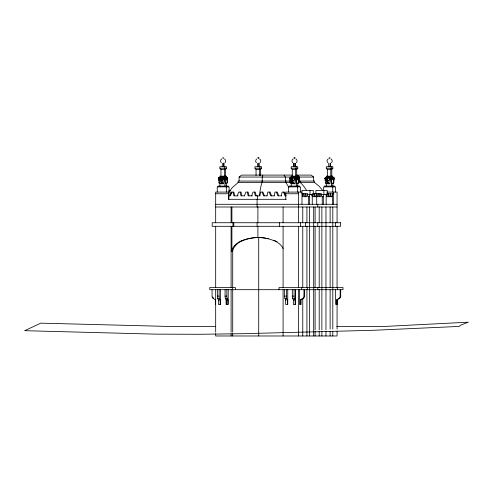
<?xml version="1.0" encoding="UTF-8"?>
<svg xmlns="http://www.w3.org/2000/svg" width="493" height="493" viewBox="0 0 493 493"><rect width="100%" height="100%" fill="white"/><g stroke="black" fill="none" stroke-linecap="round" stroke-linejoin="round"><path stroke-width="0.74" d="M225.048 178.497L225.061 178.127M227.686 178.632L227.489 177.782L225.412 176.95L225.048 178.312L225.338 183.778L227.39 182.885L227.544 179.853M291.301 178.497L291.314 178.127M331.456 178.497L331.469 178.127M334.094 178.632L333.897 177.782L331.82 176.95L331.462 178.312L331.746 183.778L333.798 182.885L333.952 179.853M296.466 177.628L296.724 183.778L298.764 182.885L298.881 179.865M290.543 180.611C290.87 187.389 288.078 176.617 291.665 176.95L291.308 178.312L291.591 183.778L290.211 182.885M225.338 183.778L227.168 182.885L226.946 178.725A1.3 0.376 -90 0 1 227.291 177.924A1.3 0.376 -90 0 1 227.637 178.725M291.357 179.212L289.983 178.725A1.3 0.376 -90 0 1 290.599 178.3M325.115 178.725L325.626 179.23L325.226 180.21L325.608 180.42M220.235 178.497L220.279 178.127M223.391 183.778L222.183 182.885L223.107 178.244L221.277 177.782C218.8 179.507 223.902 182.065 223.009 178.725A1.3 1.245 -90 0 0 220.716 178.725L221.191 183.778L223.391 183.778L224.475 178.867L224.229 177.628M295.708 179.212L294.937 183.778L292.737 183.778L292.971 182.885L291.985 178.429L292.657 177.782L293.883 177.782C295.56 178.497 294.235 181.486 292.528 180.21L292.232 179.23M294.937 183.778L293.705 182.885L294.185 179.107L294.45 178.811L295.609 179.366L295.849 178.127M326.643 178.497L326.693 178.127M330.643 177.628L330.883 178.867L329.805 183.778L328.597 182.885L329.521 178.244L327.691 177.782L327.087 178.244L327.124 178.922M230.841 195.148L230.964 193.761M220.088 177.628L220.124 179.507L218.763 179.095L218.855 177.782L220.365 176.95M227.298 180.253C226.675 180.974 226.071 178.207 227.489 177.782M296.724 183.778L298.548 182.885C298.012 183.131 298.062 175.225 298.998 178.793M326.754 183.778L325.362 182.885L325.066 178.429L325.269 177.782L326.779 176.95M326.612 180.931L326.502 177.628M331.579 179.507L333.434 179.107L333.416 177.998L333.897 177.782M318.854 193.761L318.41 196.725L316.925 196.725M320.998 193.761L320.555 196.725L319.063 196.725M328.135 193.761L327.691 196.725L326.785 196.725L326.391 194.501M330.279 193.761L329.835 196.725L328.344 196.725M332.418 193.761L331.974 196.725L330.489 196.725M302.357 196.725L302.881 193.761M305.025 193.761L304.501 196.725L303.596 196.725L303.152 193.761M307.164 193.761L306.64 196.725L305.155 196.725M311.773 195.98L312.032 194.501M314.306 193.761L313.782 196.725L312.876 196.725L312.544 194.501M316.444 193.761L315.921 196.725L314.435 196.725M334.796 179.353L334.648 179.834M292.139 178.977L292.152 178.725A1.3 1.245 -90 0 1 294.444 178.725L295.886 178.688M221.277 177.782L221.443 176.95L223.311 176.95L224.333 177.782L223.107 178.244M292.657 177.782L292.817 176.95L294.685 176.95L295.899 178.497M327.691 177.782L327.857 176.95L329.725 176.95L330.741 177.782L329.521 178.244M225.135 177.628L226.934 178.244M291.388 177.628L289.97 178.244M331.542 177.628L333.342 178.244M259.842 195.844L260.631 192.091L262.991 192.091L264.377 195.844M267.003 195.844L267.798 192.091L270.158 192.091L271.544 195.844M274.17 195.844L274.958 192.091L277.319 192.091L278.705 195.844M281.33 195.844L282.125 192.091L284.486 192.091L285.872 195.844M296.657 177.092L296.435 177.782L298.265 178.244M325.158 177.998L326.612 177.277L326.471 177.782L325.084 178.244M262.8 175.095L262.233 177.055L262.233 181.067M221.191 183.778L221.456 182.885L220.624 178.632L220.42 179.212M327.605 183.778L327.87 182.885L327.038 178.632L326.693 178.867L327.605 183.778L329.805 183.778M220.71 178.811L220.279 178.867L220.525 177.628M292.737 183.778L291.659 178.867L291.899 177.628M327.321 179.705C327.494 181.104 329.762 180.438 329.663 179.23L329.423 178.725A1.3 1.245 -90 0 0 327.124 178.725L326.693 178.867L326.933 177.628M291.899 179.366L292.084 178.811M327.124 178.811L326.834 179.212M237.275 195.844L238.661 192.091L241.022 192.091L241.816 195.844M244.442 195.844L245.828 192.091L248.189 192.091L248.977 195.844M251.603 195.844L252.989 192.091L255.349 192.091L256.144 195.844M258.24 158.592L258.548 157.809M298.678 180.179L298.647 180.518L297.778 179.711L298.296 178.725A1.3 0.376 -90 0 1 298.912 178.3M225.326 177.092L227.008 177.998M291.579 177.092L290.044 177.998M331.734 177.092L333.416 177.998M298.82 177.782L296.743 176.95L296.576 177.277L298.339 177.998M228.888 192.153L232.246 187.679L238.125 182.552L290.426 182.552M294.45 178.811L295.849 178.867M223.119 158.592L223.674 157.809L222.571 157.809M221.154 177.092L220.42 177.782L220.673 178.244M292.534 177.092L291.801 177.782L292.053 178.244M327.568 177.092L326.834 177.782L327.087 178.244M292.022 179.507L292.337 179.095M225.387 176.18L225.387 169.617L226.466 168.255L226.466 166.726L219.878 166.726L219.878 168.255L220.956 169.617L220.956 176.18M260.483 175.453L260.483 169.617L261.561 168.255L261.561 166.726L254.973 166.726L254.973 168.255L256.046 169.617L256.046 175.453M296.706 176.18L296.706 169.617L297.784 168.255L297.784 166.726L291.19 166.726L291.19 168.255L292.269 169.617L292.269 176.18M331.801 176.18L331.801 169.617L332.874 168.255L332.874 166.726L326.286 166.726L326.286 168.255L327.364 169.617L327.364 176.18M224.944 162.696C226.139 161.661 225.812 159.596 224.414 158.912M260.064 162.696C261.253 161.661 260.933 159.596 259.528 158.912M296.342 162.696C297.532 161.661 297.211 159.596 295.806 158.912M331.456 162.696C332.646 161.661 332.325 159.596 330.926 158.912M220.642 179.507L220.975 179.107M222.503 177.782L223.311 176.95M293.883 177.782L294.685 176.95M328.917 177.782L329.725 176.95M239.099 181.067L239.099 177.055L241.545 175.095L292.349 175.095M222.867 177.998L223.865 177.277L223.6 177.092M294.247 177.998L295.245 177.277L294.974 177.092M329.281 177.998L330.279 177.277L330.008 177.092M221.832 158.912C220.426 159.596 220.106 161.661 221.295 162.696M256.945 158.912C255.54 159.596 255.22 161.661 256.409 162.696M293.224 158.912C291.825 159.596 291.499 161.661 292.688 162.696M328.344 158.912C326.939 159.596 326.619 161.661 327.808 162.696M291.659 178.867L291.998 178.632M219.194 180.42L218.818 180.21L219.219 179.23L218.701 178.725A1.3 0.376 -90 0 1 219.194 178.022M300.539 304.409L300.539 299.935L302.912 298.302A2.434 2.329 -90 0 0 303.959 296.096L303.959 289.687M300.539 299.935L303.448 298.302A2.434 2.329 -90 0 0 304.495 296.096L304.495 289.687M336.744 304.409L336.744 299.935L339.122 298.302A2.434 2.329 -90 0 0 340.164 296.096L340.164 289.687M336.744 299.935L339.652 298.302A2.434 2.329 -90 0 0 340.7 296.096L340.7 289.687M223.027 178.139L224.112 177.492M294.407 178.139L295.486 177.492M329.441 178.139L330.52 177.492M221.443 176.95L220.889 177.277L220.913 177.998M292.817 176.95L292.263 177.277L292.287 177.998M327.857 176.95L327.297 177.277L327.327 177.998M218.744 177.998L220.198 177.277M220.365 177.227L218.855 177.782M290.155 177.782L291.665 177.227M326.773 177.227L325.269 177.782M331.746 183.778L333.798 182.885M218.701 178.139L220.124 177.492L218.676 178.244M289.995 178.139L291.425 177.492M325.109 178.139L326.539 177.492M294.487 178.244L295.609 177.628M226.946 178.811L225.104 179.212M296.466 179.366L298.277 178.811M333.354 178.811L331.512 179.212M290.334 180.518L290.58 179.261L289.983 178.793M296.503 179.507L298.357 179.095M225.172 179.507L227.026 179.107M333.706 180.253L332.781 179.705L333.354 178.725A1.3 0.376 -90 0 1 333.706 177.924A1.3 0.376 -90 0 1 334.051 178.725M225.061 178.867L226.916 178.632L225.048 178.688M296.392 178.867L298.253 178.632M331.469 178.867L333.33 178.632L331.462 178.688M223.175 178.429L224.512 178.312M294.549 178.429L295.886 178.312M329.583 178.429L330.92 178.312M218.652 178.429L220.007 178.312M289.952 178.429L291.308 178.312M325.066 178.429L326.415 178.312M257.623 157.809L258.85 157.809M293.902 157.809L295.134 157.809M330.187 157.809L329.084 157.809L329.632 158.592M219.878 168.255L226.466 168.255M254.973 168.255L261.561 168.255M291.19 168.255L297.784 168.255M326.286 168.255L332.874 168.255M220.956 169.617L225.387 169.617M256.046 169.617L260.483 169.617M292.269 169.617L296.706 169.617M327.364 169.617L331.801 169.617M296.786 175.095L311.206 175.095L313.653 177.055L313.653 181.067M239.099 177.055L291.32 177.055M297.273 177.055L313.653 177.055M290.426 181.067L238.125 181.067L238.125 182.552M298.746 181.067L314.626 181.067L314.626 182.552L319.174 186.299L322.853 190.612M298.746 182.552L314.626 182.552M218.8 179.853L218.954 182.885L220.396 183.482M221.456 182.885L222.183 182.885M292.971 182.885L293.705 182.885M325.362 182.885L326.804 183.482M327.87 182.885L328.597 182.885M228.863 190.403L230.638 190.403M301.975 192.079L285.78 192.079L285.78 199.308M327.167 192.079L337.07 192.079L337.07 222.737M215.681 193.761L228.407 193.761M284.245 193.761L285.102 193.761M285.78 193.761L298.505 193.761M301.661 193.761L307.435 193.761L307.878 196.725L309.401 196.725M312.519 193.761L321.263 193.761L321.787 196.725L323.316 196.725M326.828 193.761L334.075 193.761M307.299 194.513L313.289 194.513L313.289 190.403L301.993 190.403L301.975 204.293M320.931 194.513L327.198 194.513L327.198 190.403L315.902 190.403L315.902 193.829M238.131 195.844L233.793 195.844L232.998 192.091M244.602 195.844L240.954 195.844L240.165 192.091M252.465 195.844L248.121 195.844L247.326 192.091M259.94 195.844L255.288 195.844L254.493 192.091M267.163 195.844L263.521 195.844L262.134 192.091M274.33 195.844L270.682 195.844L269.295 192.091M281.497 195.844L277.849 195.844L276.462 192.091M286.248 195.844L285.016 195.844L283.629 192.091M286.248 199.308L228.407 199.308L228.407 192.079M215.681 204.293L337.07 204.293M215.681 206.998L337.07 206.998M231.907 226.305L231.907 251.066A10.513 10.063 90 0 1 234.323 245.939A19.572 18.74 -90 0 1 241.527 240.769L242.334 240.769A48.745 46.669 90 0 1 258.714 237.521A48.745 46.669 -90 0 1 265.665 238.125M234.323 245.939L235.136 245.939A19.572 18.74 -90 0 1 242.334 240.769M231.1 251.066L232.714 251.066A10.513 10.063 90 0 1 235.136 245.939M217.351 289.687L217.351 296.096L219.12 296.096A2.434 0.703 -90 0 0 219.434 298.302L220.149 299.935L220.149 304.409M225.067 289.687L225.067 296.096L226.835 296.096A2.434 0.703 -90 0 0 227.15 298.302L227.871 299.935L227.871 304.409M284.609 289.687L284.609 296.096L286.378 296.096A2.434 0.703 -90 0 0 286.692 298.302L287.407 299.935L287.407 304.409M292.324 289.687L292.324 296.096L294.093 296.096A2.434 0.703 -90 0 0 294.407 298.302L295.128 299.935L295.128 304.409M303.959 296.096L304.495 296.096M340.164 296.096L340.7 296.096M212.052 289.687L212.052 296.096A2.434 2.329 -90 0 0 213.099 298.302L213.635 298.302A2.434 2.329 -90 0 1 213.309 298.037M217.351 296.096A2.434 0.703 -90 0 0 217.666 298.302L219.434 298.302M225.067 296.096A2.434 0.703 -90 0 0 225.381 298.302L227.15 298.302M284.609 296.096A2.434 0.703 -90 0 0 284.923 298.302L286.692 298.302M292.324 296.096A2.434 0.703 -90 0 0 292.639 298.302L294.407 298.302M302.912 298.302L303.448 298.302M339.122 298.302L339.652 298.302M217.666 298.302L218.381 299.935L220.149 299.935M225.381 298.302L226.102 299.935L227.871 299.935M284.923 298.302L285.638 299.935L287.407 299.935M292.639 298.302L293.36 299.935L295.128 299.935M215.503 326.551L168.526 326.44L40.802 323.149L24.65 330.692L154.857 334.125L198.925 334.285L243.037 333.693L373.996 330.267L459.112 326.428L460.721 325.127L468.35 322.182L384.503 326.452L336.781 326.551M291.314 178.867L289.958 178.632L291.308 178.688M331.462 178.312L333.323 178.429M296.385 178.312L298.247 178.429M225.048 178.312L226.916 178.429M325.072 178.632L326.428 178.867M218.658 178.632L220.014 178.867M329.57 178.632L330.883 178.867M223.156 178.632L224.475 178.867M290.063 179.107L291.425 179.507M325.17 179.095L326.539 179.507M294.185 179.107L295.486 179.507M329.232 179.095L330.52 179.507M222.824 179.095L224.112 179.507M326.656 178.312L327.025 178.429M291.622 178.312L291.985 178.429M220.248 178.312L220.611 178.429M331.579 177.492L333.367 178.139M296.503 177.492L298.29 178.139M225.172 177.492L226.959 178.139M325.097 178.811L326.502 179.366M218.682 178.811L220.088 179.366M332.473 177.092L334.057 178.139M298.98 178.139L297.587 177.628M226.059 177.092L227.643 178.139M329.484 178.811L330.643 179.366M223.07 178.811L224.229 179.366M331.82 176.95L333.527 177.782M296.743 176.95L298.45 177.782M225.412 176.95L227.113 177.782M334.007 177.998L332.387 176.95M297.31 176.95L298.931 177.998M227.593 177.998L225.973 176.95M218.954 182.885L220.346 183.778M213.099 298.302L215.472 299.935L215.472 304.409M297.63 175.095L299.51 177.055L299.51 181.067M284.054 175.095L285.361 177.055L285.361 181.067M288.799 187.217L285.885 182.552L285.885 181.067M294.21 157.809L294.518 158.592M234.65 195.844L233.855 192.091L231.5 192.091L230.114 195.844L228.881 195.844L228.881 199.308M330.544 193.761L331.068 196.725M328.406 193.761L328.93 196.725M319.125 193.761L319.649 196.725M316.981 193.761L317.504 196.725M327.056 177.492L327.167 178.139M292.022 177.492L292.133 178.139M220.642 177.492L220.753 178.139M314.571 193.761L315.015 196.725M305.29 193.761L305.734 196.725M333.465 179.865L333.582 182.885M337.348 287.518L337.348 289.687M337.28 299.935L337.28 304.409L335.622 304.409L335.622 289.687M337.07 226.305L337.07 287.518M337.07 299.553L337.07 329.145M337.07 331.425L337.07 335.98L215.681 335.98L215.681 333.699M335.499 192.079L335.499 186.865L323.661 186.865L323.661 190.594M335.48 222.737L335.48 226.305M334.716 186.865L334.716 186.083L324.449 186.083L324.449 186.865M333.595 192.079L333.595 204.293M332.874 177.702L332.874 176.18L326.286 176.18L326.286 186.083M332.874 183.032L332.874 186.083M332.757 186.865L332.757 192.079M332.8 206.998L332.8 329.145M332.8 331.425L332.8 335.98M332.522 193.761L332.522 204.293M332.337 186.083L332.337 186.865M331.351 166.726L330.772 169.617L330.772 176.18M331.351 176.18L331.351 186.083M330.464 163.171L330.464 166.726M330.119 206.998L330.119 222.737M330.119 226.305L330.119 287.518M330.119 289.687L330.119 329.145M330.119 331.425L330.119 335.98M330.057 163.171L330.057 166.726M328.702 163.171L328.702 166.726M326.169 194.513L326.169 204.293M325.965 206.998L325.965 329.903M325.965 331.425L325.965 335.98M323.889 190.403L323.889 194.513M323.316 194.513L323.316 204.293M322.243 196.725L322.243 204.293M321.874 206.998L321.874 329.903M321.874 331.425L321.874 335.98M319.199 206.998L319.199 222.737M319.199 226.305L319.199 287.518M319.199 289.687L319.199 329.903M319.199 331.425L319.199 335.98M317.788 204.293L317.788 206.998M317.788 222.737L317.788 226.305M317.788 287.518L317.788 289.687M316.716 193.761L316.716 204.293M315.107 206.998L315.107 222.737M315.107 226.305L315.107 287.518M315.107 289.687L315.107 329.903M315.107 331.425L315.107 335.98M313.696 206.998L313.696 335.98M312.26 194.513L312.26 204.293M309.98 190.403L309.98 194.513M309.604 206.998L309.604 335.98M309.401 194.513L309.401 204.293M308.335 196.725L308.335 204.293M307.318 287.518L307.318 289.687M306.923 206.998L306.923 222.737M306.923 226.305L306.923 287.518M306.923 289.687L306.923 335.98M305.45 222.737L305.45 226.305M302.77 206.998L302.77 222.737M302.77 226.305L302.77 287.518M302.77 298.795L302.77 335.98M301.673 287.518L301.673 289.687M301.075 299.935L301.075 304.409L299.417 304.409L299.417 289.687M300.41 192.079L300.41 186.865L288.565 186.865L288.565 192.079M300.373 222.737L300.373 226.305M300.255 181.067L300.255 182.552A30.258 28.97 -90 0 1 306.578 190.612M299.621 186.865L299.621 186.083L289.354 186.083L289.354 186.865M298.505 192.079L298.505 222.737M298.505 226.305L298.505 287.518M298.505 289.687L298.505 335.98M297.784 177.702L297.784 176.18L291.19 176.18L291.19 186.083M297.784 183.032L297.784 186.083M297.661 186.865L297.661 192.079M297.242 186.083L297.242 186.865M296.256 166.726L295.677 169.617L295.677 176.18M296.256 176.18L296.256 186.083M295.467 289.687L295.467 304.409L293.36 304.409L293.36 299.935M295.369 163.171L295.369 166.726M295.412 289.687L295.412 304.409M294.962 163.171L294.962 166.726M294.093 289.687L294.093 296.096M294.013 163.171L294.013 166.726M293.606 163.171L293.606 166.726M287.746 289.687L287.746 304.409L285.638 304.409L285.638 299.935M286.378 289.687L286.378 296.096M283.087 206.998L283.087 222.737M283.087 226.305L283.087 287.518M283.087 289.687L283.087 335.98M279.599 222.737L279.599 226.305M279.038 289.687L279.038 287.518L342.986 287.518L342.986 289.687L209.765 289.687L209.765 287.518L235.395 287.518L235.395 289.687M262.005 181.067L262.005 182.552A30.258 8.745 -90 0 0 259.472 195.364M260.033 166.726L259.454 169.617L259.454 175.453M259.145 163.171L259.145 166.726M258.739 163.171L258.739 166.726M258.714 335.98L258.714 237.521L257.901 237.521A48.745 46.669 90 0 0 241.527 240.769M257.901 206.998L257.901 222.737M257.901 226.305L257.901 237.521A48.745 46.669 -90 0 1 274.281 240.769A19.572 18.74 -90 0 1 281.478 245.939A10.513 10.063 -90 0 1 283.136 248.564M257.562 195.844L257.562 199.308M257.383 163.171L257.383 166.726M257.093 199.308L257.093 206.998M257.093 222.737L257.093 226.305M233.781 222.737L233.781 226.305M232.967 222.737L232.967 226.305M232.714 251.066L232.714 287.518M232.714 289.687L232.714 332.183M232.714 333.699L232.714 335.98M232.406 287.518L232.406 289.687M231.907 206.998L231.907 222.737M231.1 206.998L231.1 222.737M231.1 226.305L231.1 287.518M231.1 289.687L231.1 332.183M231.1 333.699L231.1 335.98M229.738 195.844L229.738 193.761L231.192 193.761L231.192 192.079L215.681 192.079L215.681 222.737M229.091 192.079L229.091 186.865L217.253 186.865L217.253 192.079M228.308 186.865L228.308 186.083L218.035 186.083L218.035 186.865M228.21 289.687L228.21 304.409L226.102 304.409L226.102 299.935M226.835 289.687L226.835 296.096M226.466 177.702L226.466 176.18L219.878 176.18L219.878 186.083M226.466 183.032L226.466 186.083M226.441 299.257L226.441 304.409M226.342 186.865L226.342 192.079M225.923 186.083L225.923 186.865M224.937 166.726L224.358 169.617L224.358 176.18M224.937 176.18L224.937 186.083M224.05 163.171L224.05 166.726M223.643 163.171L223.643 166.726M222.288 163.171L222.288 166.726M220.488 289.687L220.488 304.409L218.381 304.409L218.381 299.935M219.12 289.687L219.12 296.096M215.681 226.305L215.681 287.518M215.681 289.687L215.681 332.183M325.195 178.3A1.3 0.376 -90 0 1 325.608 178.022M267.04 238.372A48.745 46.669 -90 0 1 268.408 238.667M273.781 240.264A48.745 46.669 -90 0 1 275.088 240.769A19.572 18.74 -90 0 1 275.772 241.059M276.437 241.373A19.572 18.74 -90 0 1 277.097 241.718M213.167 297.883A2.434 2.329 -90 0 1 212.921 297.538M212.742 297.15A2.434 2.329 -90 0 1 212.674 296.946M340.558 222.737L212.193 222.737L212.193 226.305L340.558 226.305L340.558 222.737"/></g></svg>
